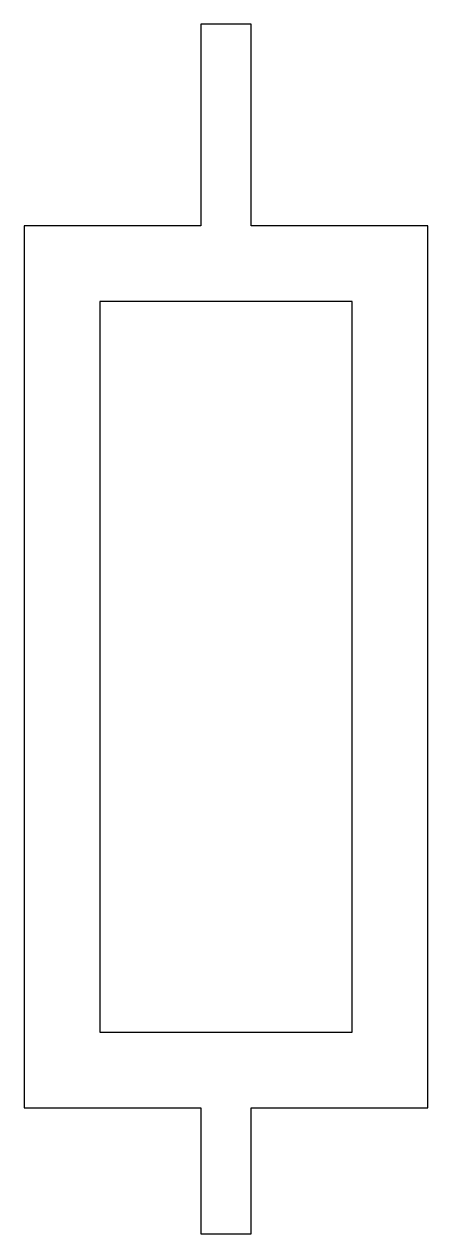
# Model space of a CAD drawing. Header units: inches. Extents: x -0.4 to 0.4, y -0.25 to 2.15.
import ezdxf

# ---------------------------------------------------------------- set-up
doc = ezdxf.new("R2010")
doc.units = ezdxf.units.IN
doc.header["$MEASUREMENT"] = 0

msp = doc.modelspace()

# ---------------------------------------------------------------- linework, layer by layer
at = {"color": 1, "linetype": 'Continuous', "lineweight": 25}
for p, q in [((-0.05, 2.1509), (-0.05, 1.7509)), ((0.05, 2.1509), (-0.05, 2.1509)), ((0.05, 1.7509), (0.05, 2.1509)), ((-0.4, 1.7509), (-0.4, 0.0009)), ((-0.05, 1.7509), (-0.4, 1.7509)), ((0.4, 1.7509), (0.05, 1.7509)), ((0.4, 0.0009), (0.4, 1.7509)), ((0.25, 1.6009), (-0.25, 1.6009)), ((-0.25, 1.6009), (-0.25, 0.1509)), ((0.25, 0.1509), (0.25, 1.6009)), ((-0.25, 0.1509), (0.25, 0.1509)), ((-0.4, 0.0009), (-0.05, 0.0009)), ((-0.05, 0.0009), (-0.05, -0.2491)), ((0.05, 0.0009), (0.4, 0.0009)), ((0.05, -0.2491), (0.05, 0.0009)), ((-0.05, -0.2491), (0.05, -0.2491))]:
    msp.add_line(p, q, dxfattribs=at)
at = {"color": 1, "linetype": 'Continuous'}
for p, q in [((-0.25, 1.6009), (-0.25, 0.1509)), ((0.25, 1.6009), (-0.25, 1.6009)), ((0.25, 0.1509), (0.25, 1.6009)), ((-0.25, 0.1509), (0.25, 0.1509))]:
    msp.add_line(p, q, dxfattribs=at)

doc.saveas('drawing.dxf')
